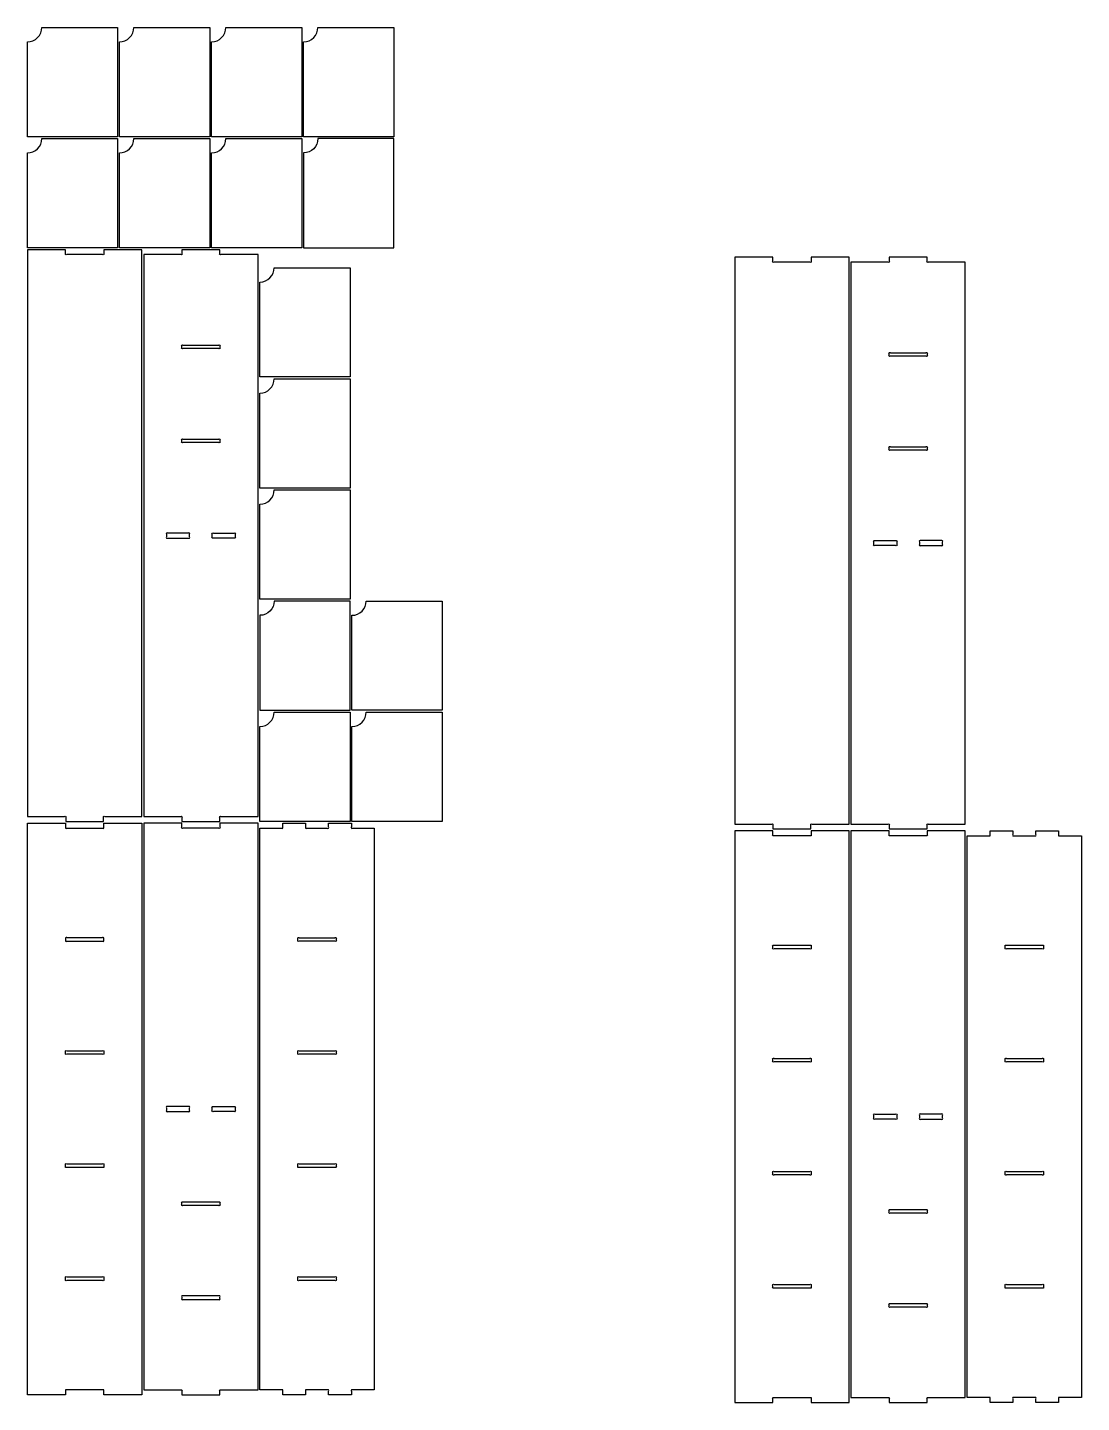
# Model space of a CAD drawing. Header units: millimetres. Extents: x 430 to 9034, y -5038 to -196.
# Drawn here: x 430 to 4118, y -5009 to -199 of the extents above; entities that cross this region are included whole.
import ezdxf

# ---------------------------------------------------------------- set-up
doc = ezdxf.new("R2010")
doc.units = ezdxf.units.MM
doc.header["$LTSCALE"] = 12.7
doc.layers.get('0').update_dxf_attribs({"linetype": 'CONTINUOUS'})

msp = doc.modelspace()

# ---------------------------------------------------------------- linework, layer by layer
for points in [[(745.6, -581.1), (430.2, -581.1), (430.2, -248.9, 0.414214), (480.2, -198.9), (745.6, -198.9)], [(802.1, -198.9), (1067.6, -198.9), (1067.6, -581.1), (752.1, -581.1), (752.1, -248.9, 0.414214)], [(1074.1, -248.9, 0.414214), (1124.1, -198.9), (1389.5, -198.9), (1389.5, -581.1), (1074.1, -581.1)], [(1396, -248.9, 0.414214), (1446, -198.9), (1711.4, -198.9), (1711.4, -581.1), (1396, -581.1)], [(430.2, -637.6, 0.414214), (480.2, -587.6), (745.6, -587.6), (745.6, -969.8), (430.2, -969.8)], [(802.1, -587.6), (1067.6, -587.6), (1067.6, -969.8), (752.1, -969.8), (752.1, -637.6, 0.414214)], [(1074.1, -637.6, 0.414214), (1124.1, -587.6), (1389.5, -587.6), (1389.5, -969.8), (1074.1, -969.8)], [(1711.4, -969.8), (1711.4, -587.6), (1446, -587.6, -0.414214), (1396, -637.6), (1396, -969.8)], [(830.2, -2959.1), (830.2, -976.3), (696.9, -976.3), (696.9, -989, 0.183086), (697, -989.4, -0.940716), (692.7, -993.6, 0.183086), (692.4, -993.5), (568, -993.5, 0.183086), (567.6, -993.6, -0.940716), (563.4, -989.4, 0.183086), (563.5, -989), (563.5, -976.3), (430.2, -976.3), (430.2, -2959.1), (559.5, -2959.1, 0.183086), (559.8, -2959, -0.940716), (564.1, -2963.2, 0.183086), (563.9, -2963.5), (563.9, -2976.3), (696.5, -2976.3), (696.5, -2963.5, 0.183086), (696.3, -2963.2, -0.940716), (700.6, -2959, 0.183086), (700.9, -2959.1)], [(966, -993.5), (836.7, -993.5), (836.7, -2959.1), (966, -2959.1, 0.183086), (966.3, -2959, -0.940716), (970.6, -2963.2, 0.183086), (970.4, -2963.5), (970.4, -2976.3), (1103, -2976.3), (1103, -2963.5, 0.183086), (1102.8, -2963.2, -0.940716), (1107.1, -2959, 0.183086), (1107.4, -2959.1), (1236.7, -2959.1), (1236.7, -993.5), (1107.4, -993.5, 0.183086), (1107.1, -993.6, -0.940716), (1102.8, -989.4, 0.183086), (1103, -989), (1103, -976.3), (970.4, -976.3), (970.4, -989, 0.183086), (970.6, -989.4, -0.940716), (966.3, -993.6, 0.183086)], [(3171.1, -2990.3, 0.183086), (3170.9, -2990, -0.940716), (3175.2, -2985.8, 0.183086), (3175.5, -2985.9), (3304.6, -2985.9), (3304.6, -1002.9), (3171.3, -1002.9), (3171.3, -1015.6, 0.183086), (3171.4, -1016, -0.940716), (3167.2, -1020.2, 0.183086), (3166.8, -1020.1), (3042.4, -1020.1, 0.183086), (3042, -1020.2, -0.940716), (3037.8, -1016, 0.183086), (3037.9, -1015.6), (3037.9, -1002.9), (2904.6, -1002.9), (2904.6, -2985.9), (3033.7, -2985.9, 0.183086), (3034, -2985.8, -0.940716), (3038.3, -2990, 0.183086), (3038.1, -2990.3), (3038.1, -3002.9), (3171.1, -3002.9)], [(3582, -1019.9, 0.183086), (3581.7, -1020, -0.940716), (3577.4, -1015.8, 0.183086), (3577.6, -1015.4), (3577.6, -1002.9), (3444.6, -1002.9), (3444.6, -1015.4, 0.183086), (3444.8, -1015.8, -0.940716), (3440.5, -1020, 0.183086), (3440.2, -1019.9), (3311.1, -1019.9), (3311.1, -2985.9), (3440.2, -2985.9, 0.183086), (3440.5, -2985.8, -0.940716), (3444.8, -2990, 0.183086), (3444.6, -2990.3), (3444.6, -3002.9), (3577.6, -3002.9), (3577.6, -2990.3, 0.183086), (3577.4, -2990, -0.940716), (3581.7, -2985.8, 0.183086), (3582, -2985.9), (3711.1, -2985.9), (3711.1, -1019.9)], [(1243.2, -1089.3, 0.414214), (1293.2, -1039.3), (1558.6, -1039.3), (1558.6, -1421.5), (1243.2, -1421.5)], [(1103.4, -1314.4), (1103.4, -1317.9, 0.183086), (1103.5, -1318.2, -0.940716), (1099.2, -1322.4, 0.183086), (1098.9, -1322.3), (974.5, -1322.3, 0.183086), (974.1, -1322.4, -0.940716), (969.9, -1318.2, 0.183086), (970, -1317.9), (970, -1314.4, 0.183086), (969.9, -1314, -0.940716), (974.1, -1309.8, 0.183086), (974.5, -1309.9), (1098.9, -1309.9, 0.183086), (1099.2, -1309.8, -0.940716), (1103.5, -1314, 0.183086)], [(3444.4, -1344.5), (3444.4, -1341, 0.183086), (3444.3, -1340.6, -0.940716), (3448.5, -1336.4, 0.183086), (3448.9, -1336.5), (3573.3, -1336.5, 0.183086), (3573.7, -1336.4, -0.940716), (3577.9, -1340.6, 0.183086), (3577.8, -1341), (3577.8, -1344.5, 0.183086), (3577.9, -1344.8, -0.940716), (3573.7, -1349, 0.183086), (3573.3, -1348.9), (3448.9, -1348.9, 0.183086), (3448.5, -1349, -0.940716), (3444.3, -1344.8, 0.183086)], [(1243.2, -1478, 0.414214), (1293.2, -1428), (1558.6, -1428), (1558.6, -1810.2), (1243.2, -1810.2)], [(1103.4, -1643.2), (1103.4, -1646.7, 0.183086), (1103.5, -1647, -0.940716), (1099.2, -1651.3, 0.183086), (1098.9, -1651.1), (974.5, -1651.1, 0.183086), (974.1, -1651.3, -0.940716), (969.9, -1647, 0.183086), (970, -1646.7), (970, -1643.2, 0.183086), (969.9, -1642.9, -0.940716), (974.1, -1638.6, 0.183086), (974.5, -1638.7), (1098.9, -1638.7, 0.183086), (1099.2, -1638.6, -0.940716), (1103.5, -1642.9, 0.183086)], [(3444.3, -1673.6, 0.183086), (3444.4, -1673.3), (3444.4, -1669.8, 0.183086), (3444.3, -1669.5, -0.940716), (3448.5, -1665.2, 0.183086), (3448.9, -1665.4), (3573.3, -1665.4, 0.183086), (3573.7, -1665.2, -0.940716), (3577.9, -1669.5, 0.183086), (3577.8, -1669.8), (3577.8, -1673.3, 0.183086), (3577.9, -1673.6, -0.940716), (3573.7, -1677.9, 0.183086), (3573.3, -1677.8), (3448.9, -1677.8, 0.183086), (3448.5, -1677.9, -0.940716)], [(1243.2, -1866.7, 0.414214), (1293.2, -1816.7), (1558.6, -1816.7), (1558.6, -2198.9), (1243.2, -2198.9)], [(920.7, -1967.6, -0.183086), (920.4, -1967.5, 0.940716), (916.2, -1971.7, -0.183086), (916.3, -1972), (916.3, -1980.5, -0.183086), (916.2, -1980.9, 0.940716), (920.4, -1985.1, -0.183086), (920.7, -1985), (992.7, -1985, -0.183086), (993, -1985.1, 0.940716), (997.2, -1980.9, -0.183086), (997.1, -1980.5), (997.1, -1972, -0.183086), (997.2, -1971.7, 0.940716), (993, -1967.5, -0.183086), (992.7, -1967.6)], [(1080.4, -1967.5, 0.183086), (1080.7, -1967.6), (1152.7, -1967.6, 0.183086), (1153, -1967.5, -0.940716), (1157.2, -1971.7, 0.183086), (1157.1, -1972), (1157.1, -1980.5, 0.183086), (1157.2, -1980.9, -0.940716), (1153, -1985.1, 0.183086), (1152.7, -1985), (1080.7, -1985, 0.183086), (1080.4, -1985.1, -0.940716), (1076.2, -1980.9, 0.183086), (1076.3, -1980.5), (1076.3, -1972, 0.183086), (1076.2, -1971.7, -0.940716)], [(3394.8, -2011.7, -0.940716), (3390.6, -2007.5, 0.183086), (3390.7, -2007.1), (3390.7, -1998.6, 0.183086), (3390.6, -1998.3, -0.940716), (3394.8, -1994.1, 0.183086), (3395.1, -1994.2), (3467.1, -1994.2, 0.183086), (3467.4, -1994.1, -0.940716), (3471.6, -1998.3, 0.183086), (3471.5, -1998.6), (3471.5, -2007.1, 0.183086), (3471.6, -2007.5, -0.940716), (3467.4, -2011.7, 0.183086), (3467.1, -2011.6), (3395.1, -2011.6, 0.183086)], [(3555.1, -1994.2, -0.183086), (3554.8, -1994.1, 0.940716), (3550.6, -1998.3, -0.183086), (3550.7, -1998.6), (3550.7, -2007.1, -0.183086), (3550.6, -2007.5, 0.940716), (3554.8, -2011.7, -0.183086), (3555.1, -2011.6), (3627.1, -2011.6, -0.183086), (3627.4, -2011.7, 0.940716), (3631.6, -2007.5, -0.183086), (3631.5, -2007.1), (3631.5, -1998.6, -0.183086), (3631.6, -1998.3, 0.940716), (3627.4, -1994.1, -0.183086), (3627.1, -1994.2)], [(1558.6, -2205.4), (1293.2, -2205.4, -0.414214), (1243.2, -2255.4), (1243.2, -2587.6), (1558.6, -2587.6)], [(1565.1, -2255.4, 0.414214), (1615.1, -2205.4), (1880.6, -2205.4), (1880.6, -2587.6), (1565.1, -2587.6)], [(1293.2, -2594.1), (1558.6, -2594.1), (1558.6, -2976.3), (1243.2, -2976.3), (1243.2, -2644.1, 0.414214)], [(1615.1, -2594.1), (1880.6, -2594.1), (1880.6, -2976.3), (1565.1, -2976.3), (1565.1, -2644.1, 0.414214)], [(696.9, -2982.8), (830.2, -2982.8), (830.2, -4982.8), (696.9, -4982.8), (696.9, -4970, -0.183086), (697, -4969.7, 0.940716), (692.7, -4965.5, -0.183086), (692.4, -4965.6), (568, -4965.6, -0.183086), (567.6, -4965.5, 0.940716), (563.4, -4969.7, -0.183086), (563.5, -4970), (563.5, -4982.8), (430.2, -4982.8), (430.2, -2982.8), (563.5, -2982.8), (563.5, -2995.5, -0.183086), (563.4, -2995.9, 0.940716), (567.6, -3000.1, -0.183086), (568, -3000), (692.4, -3000, -0.183086), (692.7, -3000.1, 0.940716), (697, -2995.9, -0.183086), (696.9, -2995.5)], [(970, -2982.8), (836.7, -2982.8), (836.7, -4965.6), (966, -4965.6, 0.183086), (966.3, -4965.5, -0.940716), (970.6, -4969.7, 0.183086), (970.4, -4970), (970.4, -4982.8), (1103, -4982.8), (1103, -4970, 0.183086), (1102.8, -4969.7, -0.940716), (1107.1, -4965.5, 0.183086), (1107.4, -4965.6), (1236.7, -4965.6), (1236.7, -2982.8), (1103.4, -2982.8), (1103.4, -2995.5, 0.183086), (1103.5, -2995.9, -0.940716), (1099.2, -3000.1, 0.183086), (1098.9, -3000), (974.5, -3000, 0.183086), (974.1, -3000.1, -0.940716), (969.9, -2995.9, 0.183086), (970, -2995.5)], [(1479.1, -3000.1, 0.940716), (1483.3, -2995.9, -0.183086), (1483.2, -2995.5), (1483.2, -2982.8), (1563.2, -2982.8), (1563.2, -2995.5, -0.183086), (1563.1, -2995.9, 0.940716), (1567.3, -3000.1, -0.183086), (1567.6, -3000), (1643.2, -3000), (1643.2, -4965.6), (1567.6, -4965.6, -0.183086), (1567.3, -4965.5, 0.940716), (1563.1, -4969.7, -0.183086), (1563.2, -4970), (1563.2, -4982.8), (1483.2, -4982.8), (1483.2, -4970, -0.183086), (1483.3, -4969.7, 0.940716), (1479.1, -4965.5, -0.183086), (1478.8, -4965.6), (1407.6, -4965.6, -0.183086), (1407.3, -4965.5, 0.940716), (1403.1, -4969.7, -0.183086), (1403.2, -4970), (1403.2, -4982.8), (1323.2, -4982.8), (1323.2, -4970, -0.183086), (1323.3, -4969.7, 0.940716), (1319.1, -4965.5, -0.183086), (1318.8, -4965.6), (1243.2, -4965.6), (1243.2, -3000), (1318.8, -3000, -0.183086), (1319.1, -3000.1, 0.940716), (1323.3, -2995.9, -0.183086), (1323.2, -2995.5), (1323.2, -2982.8), (1403.2, -2982.8), (1403.2, -2995.5, -0.183086), (1403.1, -2995.9, 0.940716), (1407.3, -3000.1, -0.183086), (1407.6, -3000), (1478.8, -3000, -0.183086)], [(3037.9, -3022.1), (3037.9, -3009.4), (2904.6, -3009.4), (2904.6, -5009.4), (3037.9, -5009.4), (3037.9, -4996.6, 0.183086), (3037.8, -4996.3, -0.940716), (3042, -4992.1, 0.183086), (3042.4, -4992.2), (3166.8, -4992.2, 0.183086), (3167.2, -4992.1, -0.940716), (3171.4, -4996.3, 0.183086), (3171.3, -4996.6), (3171.3, -5009.4), (3304.6, -5009.4), (3304.6, -3009.4), (3171.3, -3009.4), (3171.3, -3022.1, 0.183086), (3171.4, -3022.5, -0.940716), (3167.2, -3026.7, 0.183086), (3166.8, -3026.6), (3042.4, -3026.6, 0.183086), (3042, -3026.7, -0.940716), (3037.8, -3022.5, 0.183086)], [(3577.8, -3009.4), (3577.8, -3022.1, 0.183086), (3577.9, -3022.5, -0.940716), (3573.7, -3026.7, 0.183086), (3573.3, -3026.6), (3448.9, -3026.6, 0.183086), (3448.5, -3026.7, -0.940716), (3444.3, -3022.5, 0.183086), (3444.4, -3022.1), (3444.4, -3009.4), (3311.1, -3009.4), (3311.1, -4992.4), (3440.2, -4992.4, 0.183086), (3440.5, -4992.3, -0.940716), (3444.8, -4996.5, 0.183086), (3444.6, -4996.8), (3444.6, -5009.4), (3577.6, -5009.4), (3577.6, -4996.8, 0.183086), (3577.4, -4996.5, -0.940716), (3581.7, -4992.3, 0.183086), (3582, -4992.4), (3711.1, -4992.4), (3711.1, -3009.4)], [(3797.6, -3009.4), (3877.6, -3009.4), (3877.6, -3022.1, -0.183086), (3877.5, -3022.5, 0.940716), (3881.7, -3026.7, -0.183086), (3882, -3026.6), (3953.2, -3026.6, -0.183086), (3953.5, -3026.7, 0.940716), (3957.7, -3022.5, -0.183086), (3957.6, -3022.1), (3957.6, -3009.4), (4037.6, -3009.4), (4037.6, -3022.1, -0.183086), (4037.5, -3022.5, 0.940716), (4041.7, -3026.7, -0.183086), (4042, -3026.6), (4117.6, -3026.6), (4117.6, -4992.2), (4042, -4992.2, -0.183086), (4041.7, -4992.1, 0.940716), (4037.5, -4996.3, -0.183086), (4037.6, -4996.6), (4037.6, -5009.4), (3957.6, -5009.4), (3957.6, -4996.6, -0.183086), (3957.7, -4996.3, 0.940716), (3953.5, -4992.1, -0.183086), (3953.2, -4992.2), (3882, -4992.2, -0.183086), (3881.7, -4992.1, 0.940716), (3877.5, -4996.3, -0.183086), (3877.6, -4996.6), (3877.6, -5009.4), (3797.6, -5009.4), (3797.6, -4996.6, -0.183086), (3797.7, -4996.3, 0.940716), (3793.5, -4992.1, -0.183086), (3793.2, -4992.2), (3717.6, -4992.2), (3717.6, -3026.6), (3793.2, -3026.6, -0.183086), (3793.5, -3026.7, 0.940716), (3797.7, -3022.5, -0.183086), (3797.6, -3022.1)], [(563.5, -3387.6), (563.5, -3391.1, -0.183086), (563.4, -3391.5, 0.940716), (567.6, -3395.7, -0.183086), (568, -3395.6), (692.4, -3395.6, -0.183086), (692.7, -3395.7, 0.940716), (697, -3391.5, -0.183086), (696.9, -3391.1), (696.9, -3387.6, -0.183086), (697, -3387.3, 0.940716), (692.7, -3383.1, -0.183086), (692.4, -3383.2), (568, -3383.2, -0.183086), (567.6, -3383.1, 0.940716), (563.4, -3387.3, -0.183086)], [(1505.4, -3395.6), (1381, -3395.6, 0.183086), (1380.6, -3395.7, -0.940716), (1376.4, -3391.5, 0.183086), (1376.5, -3391.1), (1376.5, -3387.6, 0.183086), (1376.4, -3387.3, -0.940716), (1380.6, -3383.1, 0.183086), (1381, -3383.2), (1505.4, -3383.2, 0.183086), (1505.7, -3383.1, -0.940716), (1510, -3387.3, 0.183086), (1509.9, -3387.6), (1509.9, -3391.1, 0.183086), (1510, -3391.5, -0.940716), (1505.7, -3395.7, 0.183086)], [(3166.8, -3409.8, 0.183086), (3167.2, -3409.7, -0.940716), (3171.4, -3413.9, 0.183086), (3171.3, -3414.2), (3171.3, -3417.7, 0.183086), (3171.4, -3418.1, -0.940716), (3167.2, -3422.3, 0.183086), (3166.8, -3422.2), (3042.4, -3422.2, 0.183086), (3042, -3422.3, -0.940716), (3037.8, -3418.1, 0.183086), (3037.9, -3417.7), (3037.9, -3414.2, 0.183086), (3037.8, -3413.9, -0.940716), (3042, -3409.7, 0.183086), (3042.4, -3409.8)], [(3979.8, -3409.8, 0.183086), (3980.2, -3409.7, -0.940716), (3984.4, -3413.9, 0.183086), (3984.3, -3414.2), (3984.3, -3417.7, 0.183086), (3984.4, -3418.1, -0.940716), (3980.2, -3422.3, 0.183086), (3979.8, -3422.2), (3855.4, -3422.2, 0.183086), (3855, -3422.3, -0.940716), (3850.8, -3418.1, 0.183086), (3850.9, -3417.7), (3850.9, -3414.2, 0.183086), (3850.8, -3413.9, -0.940716), (3855, -3409.7, 0.183086), (3855.4, -3409.8)], [(563.5, -3786.7), (563.5, -3783.2, 0.183086), (563.4, -3782.9, -0.940716), (567.6, -3778.7, 0.183086), (568, -3778.8), (692.4, -3778.8, 0.183086), (692.7, -3778.7, -0.940716), (697, -3782.9, 0.183086), (696.9, -3783.2), (696.9, -3786.7, 0.183086), (697, -3787.1, -0.940716), (692.7, -3791.3, 0.183086), (692.4, -3791.2), (568, -3791.2, 0.183086), (567.6, -3791.3, -0.940716), (563.4, -3787.1, 0.183086)], [(1381, -3778.8), (1505.4, -3778.8, 0.183086), (1505.7, -3778.7, -0.940716), (1510, -3782.9, 0.183086), (1509.9, -3783.2), (1509.9, -3786.7, 0.183086), (1510, -3787.1, -0.940716), (1505.7, -3791.3, 0.183086), (1505.4, -3791.2), (1381, -3791.2, 0.183086), (1380.6, -3791.3, -0.940716), (1376.4, -3787.1, 0.183086), (1376.5, -3786.7), (1376.5, -3783.2, 0.183086), (1376.4, -3782.9, -0.940716), (1380.6, -3778.7, 0.183086)], [(3037.8, -3809.5, -0.940716), (3042, -3805.3, 0.183086), (3042.4, -3805.4), (3166.8, -3805.4, 0.183086), (3167.2, -3805.3, -0.940716), (3171.4, -3809.5, 0.183086), (3171.3, -3809.8), (3171.3, -3813.3, 0.183086), (3171.4, -3813.7, -0.940716), (3167.2, -3817.9, 0.183086), (3166.8, -3817.8), (3042.4, -3817.8, 0.183086), (3042, -3817.9, -0.940716), (3037.8, -3813.7, 0.183086), (3037.9, -3813.3), (3037.9, -3809.8, 0.183086)], [(3855, -3805.3, 0.183086), (3855.4, -3805.4), (3979.8, -3805.4, 0.183086), (3980.2, -3805.3, -0.940716), (3984.4, -3809.5, 0.183086), (3984.3, -3809.8), (3984.3, -3813.3, 0.183086), (3984.4, -3813.7, -0.940716), (3980.2, -3817.9, 0.183086), (3979.8, -3817.8), (3855.4, -3817.8, 0.183086), (3855, -3817.9, -0.940716), (3850.8, -3813.7, 0.183086), (3850.9, -3813.3), (3850.9, -3809.8, 0.183086), (3850.8, -3809.5, -0.940716)], [(997.1, -3978.5, -0.183086), (997.2, -3978.2, 0.940716), (993, -3974, -0.183086), (992.7, -3974.1), (920.7, -3974.1, -0.183086), (920.4, -3974, 0.940716), (916.2, -3978.2, -0.183086), (916.3, -3978.5), (916.3, -3987, -0.183086), (916.2, -3987.4, 0.940716), (920.4, -3991.6, -0.183086), (920.7, -3991.5), (992.7, -3991.5, -0.183086), (993, -3991.6, 0.940716), (997.2, -3987.4, -0.183086), (997.1, -3987)], [(1157.2, -3978.2, 0.183086), (1157.1, -3978.5), (1157.1, -3987, 0.183086), (1157.2, -3987.4, -0.940716), (1153, -3991.6, 0.183086), (1152.7, -3991.5), (1080.7, -3991.5, 0.183086), (1080.4, -3991.6, -0.940716), (1076.2, -3987.4, 0.183086), (1076.3, -3987), (1076.3, -3978.5, 0.183086), (1076.2, -3978.2, -0.940716), (1080.4, -3974, 0.183086), (1080.7, -3974.1), (1152.7, -3974.1, 0.183086), (1153, -3974, -0.940716)], [(3467.4, -4018.2, 0.183086), (3467.1, -4018.1), (3395.1, -4018.1, 0.183086), (3394.8, -4018.2, -0.940716), (3390.6, -4014, 0.183086), (3390.7, -4013.6), (3390.7, -4005.1, 0.183086), (3390.6, -4004.8, -0.940716), (3394.8, -4000.6, 0.183086), (3395.1, -4000.7), (3467.1, -4000.7, 0.183086), (3467.4, -4000.6, -0.940716), (3471.6, -4004.8, 0.183086), (3471.5, -4005.1), (3471.5, -4013.6, 0.183086), (3471.6, -4014, -0.940716)], [(3627.1, -4018.1, -0.183086), (3627.4, -4018.2, 0.940716), (3631.6, -4014, -0.183086), (3631.5, -4013.6), (3631.5, -4005.1, -0.183086), (3631.6, -4004.8, 0.940716), (3627.4, -4000.6, -0.183086), (3627.1, -4000.7), (3555.1, -4000.7, -0.183086), (3554.8, -4000.6, 0.940716), (3550.6, -4004.8, -0.183086), (3550.7, -4005.1), (3550.7, -4013.6, -0.183086), (3550.6, -4014, 0.940716), (3554.8, -4018.2, -0.183086), (3555.1, -4018.1)], [(563.5, -4182.3), (563.5, -4178.8, 0.183086), (563.4, -4178.5, -0.940716), (567.6, -4174.3, 0.183086), (568, -4174.4), (692.4, -4174.4, 0.183086), (692.7, -4174.3, -0.940716), (697, -4178.5, 0.183086), (696.9, -4178.8), (696.9, -4182.3, 0.183086), (697, -4182.7, -0.940716), (692.7, -4186.9, 0.183086), (692.4, -4186.8), (568, -4186.8, 0.183086), (567.6, -4186.9, -0.940716), (563.4, -4182.7, 0.183086)], [(1510, -4178.5, 0.183086), (1509.9, -4178.8), (1509.9, -4182.3, 0.183086), (1510, -4182.7, -0.940716), (1505.7, -4186.9, 0.183086), (1505.4, -4186.8), (1381, -4186.8, 0.183086), (1380.6, -4186.9, -0.940716), (1376.4, -4182.7, 0.183086), (1376.5, -4182.3), (1376.5, -4178.8, 0.183086), (1376.4, -4178.5, -0.940716), (1380.6, -4174.3, 0.183086), (1381, -4174.4), (1505.4, -4174.4, 0.183086), (1505.7, -4174.3, -0.940716)], [(3042, -4200.9, 0.183086), (3042.4, -4201), (3166.8, -4201, 0.183086), (3167.2, -4200.9, -0.940716), (3171.4, -4205.1, 0.183086), (3171.3, -4205.4), (3171.3, -4208.9, 0.183086), (3171.4, -4209.3, -0.940716), (3167.2, -4213.5, 0.183086), (3166.8, -4213.4), (3042.4, -4213.4, 0.183086), (3042, -4213.5, -0.940716), (3037.8, -4209.3, 0.183086), (3037.9, -4208.9), (3037.9, -4205.4, 0.183086), (3037.8, -4205.1, -0.940716)], [(3979.8, -4201, 0.183086), (3980.2, -4200.9, -0.940716), (3984.4, -4205.1, 0.183086), (3984.3, -4205.4), (3984.3, -4208.9, 0.183086), (3984.4, -4209.3, -0.940716), (3980.2, -4213.5, 0.183086), (3979.8, -4213.4), (3855.4, -4213.4, 0.183086), (3855, -4213.5, -0.940716), (3850.8, -4209.3, 0.183086), (3850.9, -4208.9), (3850.9, -4205.4, 0.183086), (3850.8, -4205.1, -0.940716), (3855, -4200.9, 0.183086), (3855.4, -4201)], [(1098.9, -4320.3), (974.5, -4320.3, 0.183086), (974.1, -4320.4, -0.940716), (969.9, -4316.2, 0.183086), (970, -4315.9), (970, -4312.4, 0.183086), (969.9, -4312, -0.940716), (974.1, -4307.8, 0.183086), (974.5, -4307.9), (1098.9, -4307.9, 0.183086), (1099.2, -4307.8, -0.940716), (1103.5, -4312, 0.183086), (1103.4, -4312.4), (1103.4, -4315.9, 0.183086), (1103.5, -4316.2, -0.940716), (1099.2, -4320.4, 0.183086)], [(3444.4, -4342.5), (3444.4, -4339, 0.183086), (3444.3, -4338.6, -0.940716), (3448.5, -4334.4, 0.183086), (3448.9, -4334.5), (3573.3, -4334.5, 0.183086), (3573.7, -4334.4, -0.940716), (3577.9, -4338.6, 0.183086), (3577.8, -4339), (3577.8, -4342.5, 0.183086), (3577.9, -4342.8, -0.940716), (3573.7, -4347, 0.183086), (3573.3, -4346.9), (3448.9, -4346.9, 0.183086), (3448.5, -4347, -0.940716), (3444.3, -4342.8, 0.183086)], [(563.5, -4574.4, 0.183086), (563.4, -4574.1, -0.940716), (567.6, -4569.9, 0.183086), (568, -4570), (692.4, -4570, 0.183086), (692.7, -4569.9, -0.940716), (697, -4574.1, 0.183086), (696.9, -4574.4), (696.9, -4577.9, 0.183086), (697, -4578.3, -0.940716), (692.7, -4582.5, 0.183086), (692.4, -4582.4), (568, -4582.4, 0.183086), (567.6, -4582.5, -0.940716), (563.4, -4578.3, 0.183086), (563.5, -4577.9)], [(1505.7, -4569.9, -0.940716), (1510, -4574.1, 0.183086), (1509.9, -4574.4), (1509.9, -4577.9, 0.183086), (1510, -4578.3, -0.940716), (1505.7, -4582.5, 0.183086), (1505.4, -4582.4), (1381, -4582.4, 0.183086), (1380.6, -4582.5, -0.940716), (1376.4, -4578.3, 0.183086), (1376.5, -4577.9), (1376.5, -4574.4, 0.183086), (1376.4, -4574.1, -0.940716), (1380.6, -4569.9, 0.183086), (1381, -4570), (1505.4, -4570, 0.183086)], [(3037.8, -4600.7, -0.940716), (3042, -4596.5, 0.183086), (3042.4, -4596.6), (3166.8, -4596.6, 0.183086), (3167.2, -4596.5, -0.940716), (3171.4, -4600.7, 0.183086), (3171.3, -4601), (3171.3, -4604.5, 0.183086), (3171.4, -4604.9, -0.940716), (3167.2, -4609.1, 0.183086), (3166.8, -4609), (3042.4, -4609, 0.183086), (3042, -4609.1, -0.940716), (3037.8, -4604.9, 0.183086), (3037.9, -4604.5), (3037.9, -4601, 0.183086)], [(3850.9, -4604.5), (3850.9, -4601, 0.183086), (3850.8, -4600.7, -0.940716), (3855, -4596.5, 0.183086), (3855.4, -4596.6), (3979.8, -4596.6, 0.183086), (3980.2, -4596.5, -0.940716), (3984.4, -4600.7, 0.183086), (3984.3, -4601), (3984.3, -4604.5, 0.183086), (3984.4, -4604.9, -0.940716), (3980.2, -4609.1, 0.183086), (3979.8, -4609), (3855.4, -4609, 0.183086), (3855, -4609.1, -0.940716), (3850.8, -4604.9, 0.183086)], [(974.5, -4649.1), (1098.9, -4649.1, -0.183086), (1099.2, -4649.3, 0.940716), (1103.5, -4645, -0.183086), (1103.4, -4644.7), (1103.4, -4641.2, -0.183086), (1103.5, -4640.9, 0.940716), (1099.2, -4636.6, -0.183086), (1098.9, -4636.7), (974.5, -4636.7, -0.183086), (974.1, -4636.6, 0.940716), (969.9, -4640.9, -0.183086), (970, -4641.2), (970, -4644.7, -0.183086), (969.9, -4645, 0.940716), (974.1, -4649.3, -0.183086)], [(3448.5, -4675.9, -0.940716), (3444.3, -4671.6, 0.183086), (3444.4, -4671.3), (3444.4, -4667.8, 0.183086), (3444.3, -4667.5, -0.940716), (3448.5, -4663.2, 0.183086), (3448.9, -4663.4), (3573.3, -4663.4, 0.183086), (3573.7, -4663.2, -0.940716), (3577.9, -4667.5, 0.183086), (3577.8, -4667.8), (3577.8, -4671.3, 0.183086), (3577.9, -4671.6, -0.940716), (3573.7, -4675.9, 0.183086), (3573.3, -4675.8), (3448.9, -4675.8, 0.183086)]]:
    msp.add_lwpolyline(points, format="xyb", close=True)

doc.saveas('drawing.dxf')
